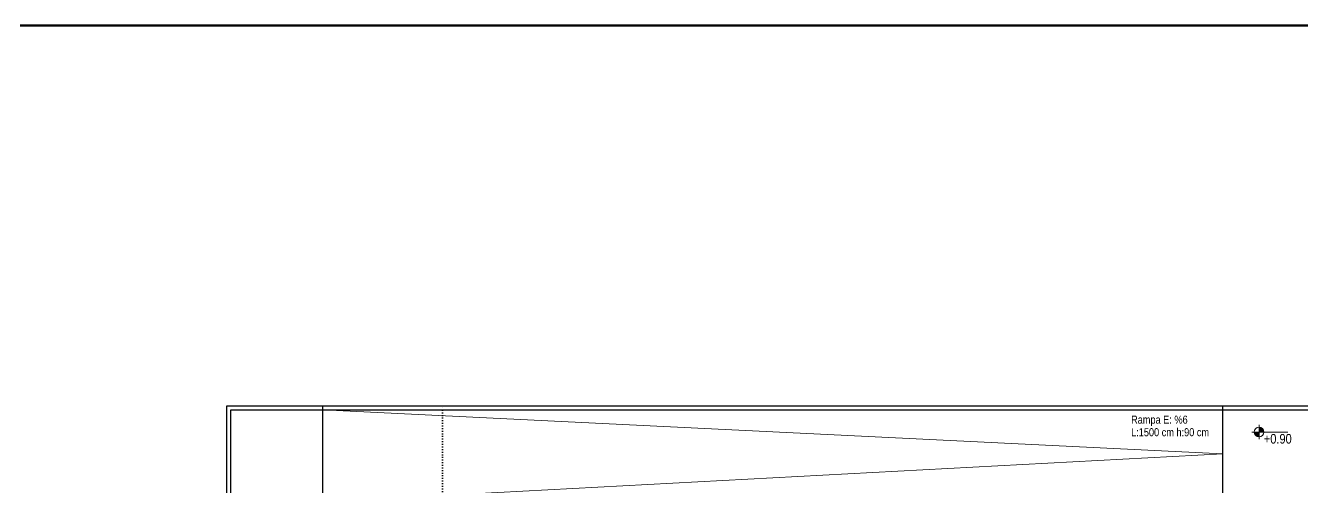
# Model space of a CAD drawing. Header units: millimetres. Extents: x 1811019 to 3717122, y -501178 to -243171.
# Drawn here: x 1856802 to 1858397, y -244083 to -243506 of the extents above; entities that cross this region are included whole.
import ezdxf

# ---------------------------------------------------------------- set-up
doc = ezdxf.new("R2010")
doc.units = ezdxf.units.MM
doc.linetypes.add('izdüşüm arka', pattern=[3.175, 0, -3.175])
for name, color, linetype, lineweight in [('a_duvar', 255, 'Continuous', 35), ('a_görünüş', 32, 'Continuous', 25), ('a_izdüşüm_arka', 255, 'izdüşüm arka', 30), ('a_not_kot', 251, 'Continuous', 13), ('a_not_misc', 144, 'Continuous', 5), ('a_not_text', 7, 'Continuous', 13), ('a_çerçeve_line', 7, 'Continuous', 50)]:
    doc.layers.add(name, color=color, linetype=linetype, lineweight=lineweight)
doc.styles.get("Standard").update_dxf_attribs({"font": 'ARIALN.TTF'})

# ---------------------------------------------------------------- blocks, each defined once
blk = doc.blocks.new('sembol_kot')
at = {"layer": 'a_not_kot'}
for points in [[(0, 10), (0, 0), (10, 0, 0.414214)], [(0, 0), (-10, 0, 0.414214), (0, -10)]]:
    blk.add_hatch(color=256, dxfattribs=at).paths.add_polyline_path(points)
for p, q in [((0, 15), (0, -15)), ((-15, 0), (60, 0))]:
    blk.add_line(p, q, dxfattribs=at)
blk.add_circle((0, 0), 10, dxfattribs=at)

msp = doc.modelspace()

# ---------------------------------------------------------------- linework, layer by layer
at = {"layer": 'a_görünüş', "color": 251}
for p, q in [((1857053.2, -244476.7), (1857053.2, -243981.3)), ((1857053.2, -243981.3), (1858597.7, -243981.3)), ((1857058.2, -244476.7), (1857058.2, -243986.3)), ((1857058.2, -243986.3), (1858597.7, -243986.3))]:
    msp.add_line(p, q, dxfattribs=at)
for points in [[(1857173.2, -244101.2), (1857173.2, -243981.3)], [(1858297.7, -244101.3), (1858297.7, -243981.3)]]:
    msp.add_lwpolyline(points, dxfattribs=at)
at = {"layer": 'a_izdüşüm_arka'}
msp.add_lwpolyline([(1857322.7, -244721.3), (1857173.2, -244721.3), (1857173.2, -244706.3), (1857173.2, -244701.3), (1857152.7, -244701.3), (1857152.7, -244121.3), (1857173.2, -244121.3), (1857173.2, -244101.3), (1857322.7, -244101.3), (1857322.7, -243981.3), (1859402.7, -243981.3), (1859402.7, -244101.3), (1859552.3, -244101.3), (1859552.3, -244121.3), (1859572.7, -244121.3), (1859572.7, -244701.3), (1859552.3, -244701.3), (1859552.3, -244721.3), (1859402.7, -244721.3)], dxfattribs=at)
at = {"layer": 'a_not_misc'}
msp.add_lwpolyline([(1857173.2, -244101.2), (1858297.7, -244041.3), (1857173.2, -243986.3)], dxfattribs=at)
at = {"layer": 'a_çerçeve_line'}
msp.add_lwpolyline([(1872123.9, -246506.5), (1872123.9, -243506.5), (1853005.4, -243506.5), (1853005.4, -246506.5)], close=True, dxfattribs=at)

# ---------------------------------------------------------------- block references
at = {"layer": 'a_duvar', "xscale": 0.6, "yscale": 0.6, "zscale": 0.6}
msp.add_blockref('sembol_kot', (1858343.1, -244014.1), dxfattribs=at)

# ---------------------------------------------------------------- texts
at = {"layer": 'a_not_kot'}
msp.add_text('+0.90', height=12, dxfattribs=at).set_placement((1858349.1, -244028.5))
at = {"layer": 'a_not_text'}
for s, p in [('Rampa E: %%%6', (1858183.2, -244003.6)), ('L:1500 cm h:90 cm', (1858183.2, -244019.3))]:
    msp.add_text(s, height=10, dxfattribs=at).set_placement(p)

doc.saveas('drawing.dxf')
